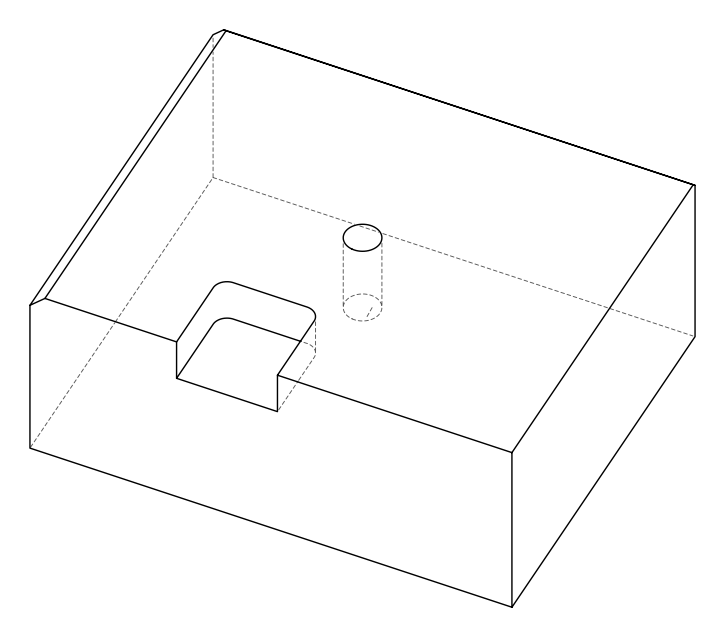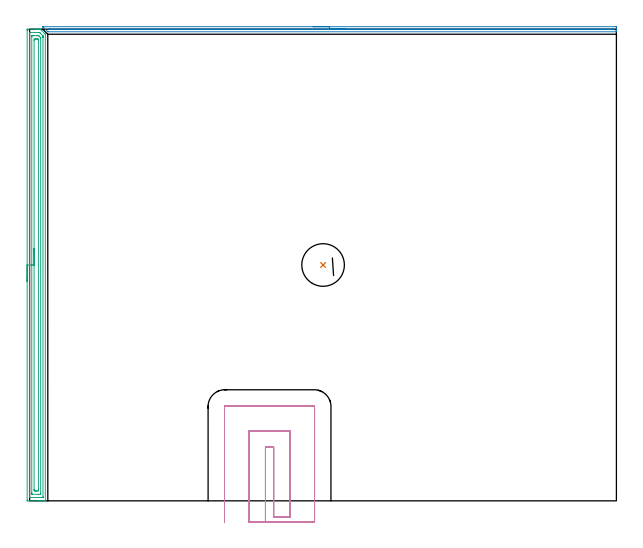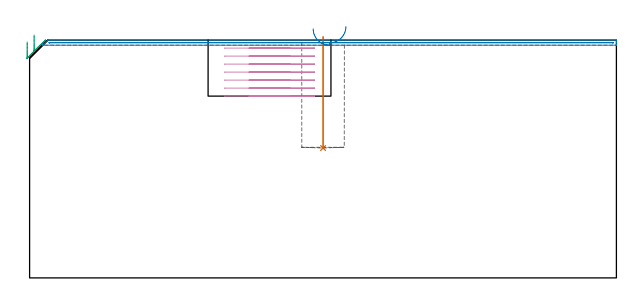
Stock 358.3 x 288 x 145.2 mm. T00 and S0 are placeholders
(PLAN: 4 operations, 2 tool changes, 22.8 min)
(1 INDEXABLE_INSERT_DRILL_BLIND_HOLE_FROM_SOLID | STEP1POCKET | NXT0302_023 | 0.27 min | 34800 mm3)
(2 AREA_MILL | FG_CHAMFER_SURFACE | UGT0205_001 | 5.72 min | 1694 mm3)
(3 AREA_MILL_1 | FG_CHAMFER_SURFACE_1 | UGT0205_001 | 9.47 min | 17724 mm3)
(4 MILL_SLOT | SLOT_PARTIAL_RECTANGULAR | UGT0201_094 | Follow Part, ap 5, ae 75% | 7.38 min | 172403 mm3)
(TOOL NXT0302_023 | Index. Insert Drill 26mm [880-D2600L32-05] | D26 PA176 FL130 Z2)
(TOOL UGT0205_001 | Chamfer Mill 20 x 3 x 45 deg. | D20 FL50 Z2)
(TOOL UGT0201_094 | End mill 20 mm | D20 FL38 Z4)
(OP 1 INDEXABLE_INSERT_DRILL_BLIND_HOLE_FROM_SOLID)
G17 G21 G94 G90
T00 M6
G54
G17 G0 G90 X179.2 Y144. S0 M3
G43 Z155.2 H1
G94 G81 G98 Z79.3 F250. R147.2
G80
M5
M2
(OP 2 AREA_MILL)
G17 G21 G94 G90
T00 M6
G54
G17 G0 G90 X173.15 Y289.5 S1061 M3
G43 Z155.2 H0
Z152.1
G94 G1 X173.188 Z151.228 F250.
X173.302 Z150.364
X173.491 Z149.512
X173.753 Z148.68
X174.087 Z147.874
X174.49 Z147.1
X174.958 Z146.364
X175.489 Z145.672
X176.079 Z145.029
X176.722 Z144.44
X177.414 Z143.908
X178.15 Z143.44
X178.924 Z143.037
X179.73 Z142.703
X180.562 Z142.441
X181.413 Z142.252
X182.278 Z142.138
X183.15 Z142.1
X357.69
X358.009 Y289.498 Z142.102
X358.261 Y289.494 Z142.104
X358.295 Y289.491 Z142.106
X358.3 Y289.251 Z142.346
Y287.516 Z144.078
Y286.583 Z145.017
X358.296 Y286.489 Z145.102
X358.29 Y286.402 Z145.188
X358.136 Y286.4 Z145.2
X11.288
X11.105 Y286.403 Z145.189
X11.038 Y286.464 Z145.133
X10.861 Y286.639 Z144.961
X8.134 Y289.365 Z142.233
X8.075 Y289.422 Z142.172
X8.018 Y289.491 Z142.101
X8.038 Y289.494 Z142.099
X8.061 Y289.498 Z142.097
X8.1 Y289.499 Z142.099
X8.147
X183.15 Y289.5 Z142.1
Y288.086 Z143.514
X355.904 Y288.085 Z143.515
X356.213 Y288.084 Z143.516
X356.267 Y288.081 Z143.519
X356.287 Y288.079 Z143.521
X356.29 Y288.069 Z143.531
X356.297 Y288.002 Z143.598
X356.292 Y287.85 Z143.75
X356.29 Y287.827 Z143.773
X356.27 Y287.821 Z143.779
X356.184 Y287.819 Z143.781
X355.904 Y287.816 Z143.784
X355.598 Y287.814 Z143.786
X355.291
X12.767 Y287.815 Z143.785
X12.461 Y287.816 Z143.784
X12.181 Y287.82 Z143.78
X12.14 Y287.822 Z143.778
X12.094 Y287.863 Z143.737
X12.003 Y287.952 Z143.648
X11.918 Y288.04 Z143.56
X11.886 Y288.075 Z143.525
X11.903 Y288.079 Z143.521
X12.181 Y288.083 Z143.517
X12.488 Y288.085 Z143.515
X183.15 Y288.086 Z143.514
X184.021 Z143.552
X184.886 Z143.666
X185.738 Z143.855
X186.57 Z144.117
X187.376 Z144.451
X188.15 Z144.854
X188.886 Z145.323
X189.578 Z145.854
X190.221 Z146.443
X190.81 Z147.086
X191.341 Z147.778
X191.81 Z148.514
X192.213 Z149.288
X192.547 Z150.094
X192.809 Z150.926
X192.998 Z151.778
X193.112 Z152.643
X193.15 Z153.514
G0 Z155.2
M5
M2
(OP 3 AREA_MILL_1)
G17 G21 G94 G90
T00 M6
G54
G17 G0 G90 X-1.5 Y134. S1061 M3
G43 Z155.2 H0
Z144.1
G94 G1 Y134.038 Z143.228 F250.
Y134.152 Z142.364
Y134.341 Z141.512
Y134.603 Z140.68
Y134.937 Z139.874
Y135.34 Z139.1
Y135.809 Z138.364
Y136.34 Z137.672
Y136.929 Z137.029
Y137.572 Z136.44
Y138.264 Z135.909
Y139. Z135.44
Y139.774 Z135.037
Y140.58 Z134.703
Y141.412 Z134.441
Y142.264 Z134.252
Y143.128 Z134.138
Y144. Z134.1
Y287.119
X-1.498 Y287.382 Z134.102
X-1.492 Y287.993 Z134.106
X-1.483 Y287.996 Z134.114
X-0.869 Y288. Z134.728
X3.603 Z139.197
X4.154 Z139.751
X4.497 Z140.093
X5.049 Z140.644
X5.391 Z140.986
X6.219 Z141.817
X6.286 Z141.884
X6.49 Y287.999 Z142.088
X6.523 Y287.978 Z142.122
X9.461 Y285.038 Z145.06
X9.598 Y284.894 Z145.187
X9.6 Y284.702 Z145.2
Y0.171
X9.598 Y0.01 Z145.189
X9.532 Y0.007 Z145.124
X9.116 Y0. Z144.715
X8.76 Z144.36
X8.074 Z143.67
X6.837 Z142.434
X6.286 Z141.88
X5.667 Z141.263
X-1.145 Z134.453
X-1.492 Y0.01 Z134.106
X-1.499 Y0.355 Z134.099
Y0.366
X-1.5 Y144. Z134.1
X-0.086 Z135.514
X-0.085 Y285.595 Z135.515
X-0.084 Y285.705 Z135.516
X-0.079 Y285.817 Z135.521
X-0.069 Y285.99 Z135.531
X0.026 Y285.992 Z135.626
X0.516 Y285.999 Z136.116
X5.391 Y286. Z140.991
X5.882 Y285.998 Z141.482
X5.982 Y285.994 Z141.582
X6.031 Y285.99 Z141.631
X6.112 Y285.926 Z141.712
X6.286 Y285.76 Z141.886
X6.454 Y285.595 Z142.054
X7.18 Y284.87 Z142.78
X7.348 Y284.702 Z142.948
X8.074 Y283.968 Z143.674
X8.153 Y283.885 Z143.753
X8.179 Y283.842 Z143.779
X8.181 Y283.809 Z143.781
X8.184 Y283.7 Z143.784
X8.186 Y282.915 Z143.786
Y282.804
X8.185 Y2.405 Z143.785
X8.184 Y2.295 Z143.784
X8.179 Y2.183 Z143.779
X8.169 Y2.01 Z143.769
X8.074 Y2.008 Z143.674
X7.584 Y2.001 Z143.184
X0.431 Y2. Z136.031
X0.026 Y2.002 Z135.626
X-0.032 Y2.005 Z135.568
X-0.066 Y2.01 Z135.534
X-0.079 Y2.015 Z135.521
X-0.081 Y2.071 Z135.519
X-0.085 Y2.293 Z135.515
X-0.086 Y2.405 Z135.514
Y2.516
Y144.
X1.329 Z136.929
Y283.4
X1.331 Y283.809 Z136.931
X1.333 Y283.929 Z136.933
X1.335 Y283.981 Z136.935
X1.432 Y283.99 Z137.032
X1.625 Y283.998 Z137.225
X1.814 Y283.999 Z137.414
X2.517 Y284. Z138.117
X4.497 Z140.097
X5.201 Y283.999 Z140.801
X5.391 Y283.995 Z140.991
X5.581 Y283.99 Z141.181
X5.781 Y283.809 Z141.381
X6.286 Y283.312 Z141.886
X6.682 Y282.915 Z142.282
X6.739 Y282.851 Z142.339
X6.765 Y282.819 Z142.365
X6.766 Y282.793 Z142.366
X6.769 Y282.673 Z142.369
X6.771 Y282.431 Z142.371
Y4.6
X6.769 Y4.191 Z142.369
X6.767 Y4.07 Z142.367
X6.765 Y4.019 Z142.365
X6.668 Y4.01 Z142.268
X6.475 Y4.002 Z142.075
X5.391 Y4. Z140.991
X1.814 Z137.414
X1.623 Y4.001 Z137.223
X1.495 Y4.003 Z137.095
X1.393 Y4.007 Z136.993
X1.335 Y4.011 Z136.935
X1.334 Y4.031 Z136.934
X1.331 Y4.191 Z136.931
X1.329 Y4.676 Z136.929
Y5.085
Y144.
X2.743 Z138.343
Y281.129
X2.75 Y281.981 Z138.35
X3.603 Y282. Z139.203
X3.625 Z139.225
X4.497 Z140.097
X4.519 Z140.119
X4.944 Y281.993 Z140.544
X5.152 Y281.987 Z140.752
X5.254 Y281.885 Z140.854
X5.35 Y281.777 Z140.95
X5.354 Y281.576 Z140.954
X5.357 Y281.163 Z140.957
Y281.129
Y6.871
X5.35 Y6.019 Z140.95
X4.497 Y6. Z140.097
X4.475 Z140.075
X3.603 Z139.203
X3.581 Z139.181
X2.75 Y6.021 Z138.35
X2.743 Y6.837 Z138.343
Y6.871
Y144.
Y144.872 Z138.381
Y145.737 Z138.495
Y146.588 Z138.683
Y147.42 Z138.946
Y148.226 Z139.28
Y149. Z139.682
Y149.736 Z140.151
Y150.428 Z140.682
Y151.071 Z141.272
Y151.66 Z141.915
Y152.192 Z142.607
Y152.66 Z143.343
Y153.063 Z144.117
Y153.397 Z144.923
Y153.659 Z145.755
Y153.848 Z146.606
Y153.962 Z147.471
Y154. Z148.343
G0 Z155.2
M5
M2
(OP 4 MILL_SLOT)
G17 G21 G94 G90
T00 M6
G54
G17 G0 G90 X144. Y-13. S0 M3
G43 Z155.2 H0
Z140.314
G94 G1 Y-10. F250.
Y32.8 F500.
X149.
Y-10.
X159.
Y42.8
X134.
Y-10.
Y-13. F250.
X174.
Y-10.
Y57.6 F500.
G3 X173.8 Y57.8 R0.2
G1 X119.2
G3 X119. Y57.6 R0.2
G1 Y-10.
Y-13. F250.
G0 X144. Z135.428
G1 Y-10.
Y32.8 F500.
X149.
Y-10.
X159.
Y42.8
X134.
Y-10.
Y-13. F250.
X174.
Y-10.
Y57.6 F500.
G3 X173.8 Y57.8 R0.2
G1 X119.2
G3 X119. Y57.6 R0.2
G1 Y-10.
Y-13. F250.
G0 X144. Z130.543
G1 Y-10.
Y32.8 F500.
X149.
Y-10.
X159.
Y42.8
X134.
Y-10.
Y-13. F250.
X174.
Y-10.
Y57.6 F500.
G3 X173.8 Y57.8 R0.2
G1 X119.2
G3 X119. Y57.6 R0.2
G1 Y-10.
Y-13. F250.
G0 X144. Z125.657
G1 Y-10.
Y32.8 F500.
X149.
Y-10.
X159.
Y42.8
X134.
Y-10.
Y-13. F250.
X174.
Y-10.
Y57.6 F500.
G3 X173.8 Y57.8 R0.2
G1 X119.2
G3 X119. Y57.6 R0.2
G1 Y-10.
Y-13. F250.
G0 X144. Z120.771
G1 Y-10.
Y32.8 F500.
X149.
Y-10.
X159.
Y42.8
X134.
Y-10.
Y-13. F250.
X174.
Y-10.
Y57.6 F500.
G3 X173.8 Y57.8 R0.2
G1 X119.2
G3 X119. Y57.6 R0.2
G1 Y-10.
Y-13. F250.
G0 X144. Z115.886
G1 Y-10.
Y32.8 F500.
X149.
Y-10.
X159.
Y42.8
X134.
Y-10.
Y-13. F250.
X174.
Y-10.
Y57.6 F500.
G3 X173.8 Y57.8 R0.2
G1 X119.2
G3 X119. Y57.6 R0.2
G1 Y-10.
Y-13. F250.
G0 X144. Z111.
G1 Y-10.
Y32.8 F500.
X149.
Y-10.
X159.
Y42.8
X134.
Y-10.
Y-13. F250.
X174.
Y-10.
Y57.6 F500.
G3 X173.8 Y57.8 R0.2
G1 X119.2
G3 X119. Y57.6 R0.2
G1 Y-10.
Y-13. F250.
G0 Z155.2
M5
M2
